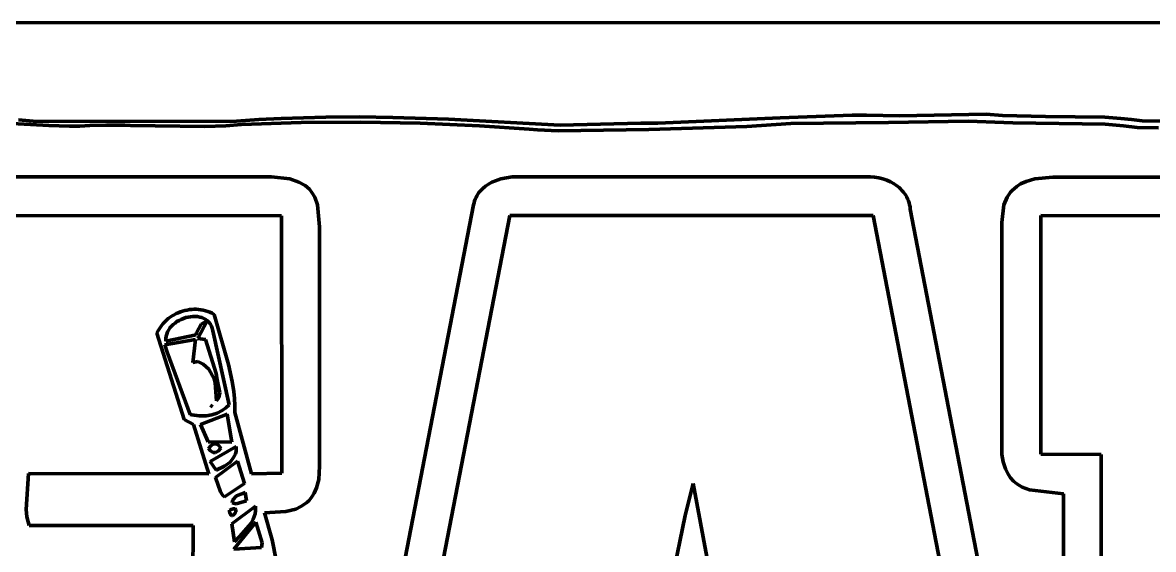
# Model space of a CAD drawing. Header units: millimetres. Extents: x 0 to 10.2, y 0 to 7.
# Drawn here: x 3.749 to 7.286, y 5.378 to 7.028 of the extents above; entities that cross this region are included whole.
import ezdxf

# ---------------------------------------------------------------- set-up
doc = ezdxf.new("R2010")
doc.units = ezdxf.units.MM
doc.layers.add('color#030303ff', color=7, linetype='CONTINUOUS', lineweight=100)
doc.layers.add('color#ffffffff', color=7, linetype='CONTINUOUS', lineweight=100)

msp = doc.modelspace()

# ---------------------------------------------------------------- linework, layer by layer
at = {"layer": 'color#030303ff'}
for p, q in [((3.7365, 6.7238), (3.7822, 6.7192)), ((4.4186, 6.7194), (4.4883, 6.7241)), ((4.4883, 6.7241), (4.5581, 6.7276)), ((4.5581, 6.7276), (4.6279, 6.7301)), ((4.6279, 6.7301), (4.6977, 6.7317)), ((4.6977, 6.7317), (4.8025, 6.7323)), ((4.8025, 6.7323), (4.9073, 6.7311)), ((4.9073, 6.7311), (5.0819, 6.7259)), ((5.0819, 6.7259), (5.4307, 6.707)), ((5.7361, 6.7134), (6.1187, 6.7298)), ((6.1187, 6.7298), (6.3438, 6.7378)), ((6.3438, 6.7378), (6.3889, 6.7379)), ((6.3889, 6.7379), (6.4921, 6.7357)), ((6.4921, 6.7357), (6.7634, 6.7406)), ((6.7634, 6.7406), (6.8138, 6.737)), ((6.8138, 6.737), (6.9486, 6.7342)), ((6.9486, 6.7342), (7.1339, 6.7315)), ((7.1339, 6.7315), (7.1843, 6.7279)), ((7.1843, 6.7279), (7.2178, 6.7244)), ((7.2178, 6.7244), (7.2513, 6.7197)), ((3.8315, 6.7051), (3.6066, 6.7184)), ((3.7822, 6.7192), (4.0119, 6.7183)), ((3.8958, 6.7035), (3.8315, 6.7051)), ((3.928, 6.7038), (3.8958, 6.7035)), ((3.9602, 6.7052), (3.928, 6.7038)), ((4.0092, 6.7065), (3.9602, 6.7052)), ((4.3198, 6.7028), (4.0092, 6.7065)), ((4.0119, 6.7183), (4.0694, 6.7181)), ((4.0694, 6.7181), (4.4186, 6.7194)), ((4.3851, 6.705), (4.3198, 6.7028)), ((4.434, 6.7086), (4.3851, 6.705)), ((4.6202, 6.7147), (4.434, 6.7086)), ((4.8065, 6.7163), (4.6202, 6.7147)), ((4.9928, 6.7131), (4.8065, 6.7163)), ((5.1789, 6.705), (4.9928, 6.7131)), ((5.3338, 6.6944), (5.1789, 6.705)), ((5.3596, 6.6919), (5.3338, 6.6944)), ((5.4241, 6.6887), (5.3596, 6.6919)), ((5.7084, 6.6927), (5.4241, 6.6887)), ((5.4307, 6.707), (5.6834, 6.7128)), ((5.6834, 6.7128), (5.7361, 6.7134)), ((6.0151, 6.7023), (5.7084, 6.6927)), ((6.1523, 6.7121), (6.0151, 6.7023)), ((6.4579, 6.715), (6.1523, 6.7121)), ((6.7065, 6.7192), (6.4579, 6.715)), ((6.8182, 6.7151), (6.7065, 6.7192)), ((6.847, 6.7142), (6.8182, 6.7151)), ((7.1352, 6.7093), (6.847, 6.7142)), ((7.1926, 6.7044), (7.1352, 6.7093)), ((7.2355, 6.6988), (7.1926, 6.7044)), ((7.3027, 6.6978), (7.2355, 6.6988)), ((7.2513, 6.7197), (7.7595, 6.7164)), ((3.3879, 6.5448), (4.528, 6.5451)), ((4.528, 6.5451), (4.5849, 6.5389)), ((5.2632, 6.5422), (5.2809, 6.5444)), ((5.2809, 6.5444), (5.2925, 6.5449)), ((5.2925, 6.5449), (6.3885, 6.5449)), ((6.3885, 6.5449), (6.4014, 6.5451)), ((6.4014, 6.5451), (6.4143, 6.5441)), ((6.4143, 6.5441), (6.4272, 6.542)), ((6.9151, 6.5382), (6.9718, 6.5439)), ((6.9718, 6.5439), (8.6942, 6.5437)), ((4.5849, 6.5389), (4.6139, 6.5286)), ((4.6139, 6.5286), (4.6328, 6.5174)), ((4.6328, 6.5174), (4.6463, 6.506)), ((5.1843, 6.5041), (5.1884, 6.5081)), ((5.1884, 6.5081), (5.1973, 6.5156)), ((5.1973, 6.5156), (5.2071, 6.5221)), ((5.2071, 6.5221), (5.2175, 6.5278)), ((5.2175, 6.5278), (5.2284, 6.5326)), ((5.2284, 6.5326), (5.2455, 6.5383)), ((5.2455, 6.5383), (5.2632, 6.5422)), ((6.4272, 6.542), (6.4399, 6.5388)), ((6.4399, 6.5388), (6.4523, 6.5345)), ((6.4523, 6.5345), (6.4642, 6.5291)), ((6.4642, 6.5291), (6.4754, 6.5226)), ((6.4754, 6.5226), (6.4808, 6.5191)), ((6.4808, 6.5191), (6.4859, 6.5152)), ((6.4859, 6.5152), (6.4908, 6.5111)), ((6.4908, 6.5111), (6.4955, 6.5068)), ((6.845, 6.5019), (6.8518, 6.5088)), ((6.8518, 6.5088), (6.8591, 6.5149)), ((6.8591, 6.5149), (6.8708, 6.5226)), ((6.8708, 6.5226), (6.8878, 6.5305)), ((6.8878, 6.5305), (6.9151, 6.5382)), ((4.6463, 6.506), (4.6545, 6.4959)), ((4.6545, 6.4959), (4.6631, 6.4811)), ((4.6631, 6.4811), (4.6718, 6.457)), ((5.163, 6.4693), (5.1651, 6.4749)), ((5.1651, 6.4749), (5.1676, 6.4804)), ((5.1676, 6.4804), (5.1703, 6.4856)), ((5.1703, 6.4856), (5.1734, 6.4906)), ((5.1734, 6.4906), (5.1767, 6.4953)), ((5.1767, 6.4953), (5.1804, 6.4998)), ((5.1804, 6.4998), (5.1843, 6.5041)), ((6.4955, 6.5068), (6.4999, 6.5022)), ((6.4999, 6.5022), (6.504, 6.4974)), ((6.504, 6.4974), (6.5079, 6.4924)), ((6.5079, 6.4924), (6.5114, 6.4871)), ((6.5114, 6.4871), (6.5146, 6.4816)), ((6.5146, 6.4816), (6.5175, 6.4758)), ((6.5175, 6.4758), (6.5199, 6.4699)), ((6.8189, 6.4575), (6.8291, 6.4813)), ((6.8291, 6.4813), (6.8398, 6.4964)), ((6.8398, 6.4964), (6.845, 6.5019)), ((4.6718, 6.457), (4.6785, 6.3886)), ((4.894, 5.0817), (5.1599, 6.4571)), ((5.1599, 6.4571), (5.1613, 6.4633)), ((5.1613, 6.4633), (5.163, 6.4693)), ((6.5199, 6.4699), (6.522, 6.4637)), ((6.522, 6.4637), (6.5237, 6.4574)), ((6.5237, 6.4574), (6.525, 6.4508)), ((6.525, 6.4508), (6.5259, 6.444)), ((6.5259, 6.444), (6.9115, 4.4392)), ((6.8119, 6.4022), (6.8189, 6.4575)), ((4.5593, 6.4232), (3.2691, 6.424)), ((4.5602, 5.6171), (4.5593, 6.4232)), ((5.2734, 6.4238), (5.0206, 5.1181)), ((6.4098, 6.4239), (5.2734, 6.4238)), ((6.7888, 4.4514), (6.4098, 6.4239)), ((6.8118, 5.6944), (6.8119, 6.4022)), ((8.7245, 6.4216), (6.9346, 6.4234)), ((6.9346, 6.4234), (6.9346, 5.6763)), ((4.6785, 6.3886), (4.6784, 5.639)), ((4.2295, 6.1165), (4.2361, 6.1195)), ((4.2361, 6.1195), (4.2428, 6.1221)), ((4.2428, 6.1221), (4.2497, 6.1244)), ((4.2497, 6.1244), (4.2567, 6.1263)), ((4.2567, 6.1263), (4.2638, 6.1279)), ((4.2638, 6.1279), (4.271, 6.129)), ((4.271, 6.129), (4.2782, 6.1297)), ((4.2782, 6.1297), (4.2855, 6.1301)), ((4.2855, 6.1301), (4.2927, 6.1301)), ((4.2927, 6.1301), (4.3, 6.1296)), ((4.3, 6.1296), (4.3072, 6.1287)), ((4.3072, 6.1287), (4.3144, 6.1274)), ((4.3144, 6.1274), (4.3215, 6.1257)), ((4.3215, 6.1257), (4.3286, 6.1235)), ((4.3286, 6.1235), (4.3355, 6.1209)), ((4.3355, 6.1209), (4.3423, 6.1178)), ((4.1845, 6.0803), (4.1892, 6.086)), ((4.1892, 6.086), (4.1942, 6.0913)), ((4.1942, 6.0913), (4.1994, 6.0963)), ((4.1994, 6.0963), (4.205, 6.101)), ((4.205, 6.101), (4.2108, 6.1054)), ((4.2108, 6.1054), (4.2168, 6.1094)), ((4.2168, 6.1094), (4.2231, 6.1131)), ((4.2261, 6.0872), (4.2203, 6.0824)), ((4.2231, 6.1131), (4.2295, 6.1165)), ((4.2323, 6.0915), (4.2261, 6.0872)), ((4.2388, 6.0954), (4.2323, 6.0915)), ((4.2457, 6.0987), (4.2388, 6.0954)), ((4.2528, 6.1016), (4.2457, 6.0987)), ((4.2601, 6.104), (4.2528, 6.1016)), ((4.2674, 6.1058), (4.2601, 6.104)), ((4.2748, 6.107), (4.2674, 6.1058)), ((4.2822, 6.1077), (4.2748, 6.107)), ((4.2895, 6.1078), (4.2822, 6.1077)), ((4.2966, 6.1072), (4.2895, 6.1078)), ((4.2936, 6.056), (4.3084, 6.0833)), ((4.3035, 6.106), (4.2966, 6.1072)), ((4.3268, 6.0935), (4.2978, 6.039)), ((4.3101, 6.1041), (4.3035, 6.106)), ((4.3084, 6.0833), (4.3268, 6.0935)), ((4.3164, 6.1016), (4.3101, 6.1041)), ((4.3222, 6.0983), (4.3164, 6.1016)), ((4.3276, 6.0943), (4.3222, 6.0983)), ((4.3324, 6.0896), (4.3276, 6.0943)), ((4.3366, 6.084), (4.3324, 6.0896)), ((4.3401, 6.0777), (4.3366, 6.084)), ((4.3423, 6.1178), (4.349, 6.1142)), ((4.349, 6.1142), (4.3937, 5.9575)), ((4.1693, 6.0549), (4.1725, 6.0617)), ((4.2543, 5.7846), (4.1693, 6.0549)), ((4.1725, 6.0617), (4.1762, 6.0682)), ((4.1762, 6.0682), (4.1802, 6.0744)), ((4.1802, 6.0744), (4.1845, 6.0803)), ((4.1978, 6.0308), (4.2925, 6.0497)), ((4.2004, 6.0527), (4.1986, 6.0457)), ((4.203, 6.0593), (4.2004, 6.0527)), ((4.2063, 6.0657), (4.203, 6.0593)), ((4.2104, 6.0716), (4.2063, 6.0657)), ((4.2151, 6.0772), (4.2104, 6.0716)), ((4.2203, 6.0824), (4.2151, 6.0772)), ((4.2925, 6.0497), (4.2936, 6.056)), ((4.3428, 6.0706), (4.3401, 6.0777)), ((4.3447, 6.0627), (4.3428, 6.0706)), ((4.3956, 5.8309), (4.3447, 6.0627)), ((4.2903, 6.0357), (4.1941, 6.0192)), ((4.1941, 6.0192), (4.2018, 5.9964)), ((4.1986, 6.0457), (4.1977, 6.0384)), ((4.1977, 6.0384), (4.1978, 6.0308)), ((4.2819, 5.9631), (4.2903, 6.0357)), ((4.2978, 6.039), (4.3216, 6.0358)), ((4.3216, 6.0358), (4.355, 5.9289)), ((4.2018, 5.9964), (4.274, 5.8005)), ((4.2974, 5.9671), (4.2819, 5.9631)), ((4.3145, 5.9584), (4.2974, 5.9671)), ((4.3322, 5.9422), (4.3145, 5.9584)), ((4.3482, 5.9127), (4.3322, 5.9422)), ((4.3937, 5.9575), (4.405, 5.9045)), ((4.3518, 5.9004), (4.3482, 5.9127)), ((4.355, 5.9289), (4.3574, 5.914)), ((4.3574, 5.914), (4.3659, 5.8683)), ((4.3562, 5.8431), (4.3518, 5.9004)), ((4.405, 5.9045), (4.4098, 5.8724)), ((4.4098, 5.8724), (4.4119, 5.8509)), ((4.3601, 5.8484), (4.3562, 5.8431)), ((4.3629, 5.8539), (4.3601, 5.8484)), ((4.3647, 5.8596), (4.3629, 5.8539)), ((4.3659, 5.8683), (4.3647, 5.8596)), ((4.4119, 5.8509), (4.4131, 5.8293)), ((4.274, 5.8005), (4.2785, 5.7994)), ((4.3894, 5.8014), (4.3053, 5.7691)), ((4.3368, 5.83), (4.3433, 5.8244)), ((4.3433, 5.8244), (4.3368, 5.83)), ((4.3413, 5.7996), (4.3581, 5.8052)), ((4.3581, 5.8052), (4.3739, 5.8134)), ((4.3739, 5.8134), (4.3851, 5.8214)), ((4.3851, 5.8214), (4.3956, 5.8309)), ((4.404, 5.7142), (4.3894, 5.8014)), ((4.4131, 5.8293), (4.4131, 5.8075)), ((4.4131, 5.8075), (4.4654, 5.6149)), ((4.2841, 5.7693), (4.2543, 5.7846)), ((4.2785, 5.7994), (4.3014, 5.7962)), ((4.3322, 5.6153), (4.2841, 5.7693)), ((4.3014, 5.7962), (4.3238, 5.7965)), ((4.3053, 5.7691), (4.3295, 5.7155)), ((4.3238, 5.7965), (4.3413, 5.7996)), ((4.3295, 5.7155), (4.404, 5.7142)), ((4.3393, 5.7041), (4.3312, 5.6947)), ((4.3312, 5.6947), (4.3374, 5.6867)), ((4.4177, 5.7005), (4.3365, 5.6537)), ((4.3473, 5.7087), (4.3393, 5.7041)), ((4.3551, 5.7085), (4.3473, 5.7087)), ((4.3628, 5.7034), (4.3551, 5.7085)), ((4.3608, 5.686), (4.3691, 5.6955)), ((4.3691, 5.6955), (4.3628, 5.7034)), ((4.4178, 5.6926), (4.4177, 5.7005)), ((6.8123, 5.6759), (6.8118, 5.6944)), ((4.3374, 5.6867), (4.345, 5.6815)), ((4.345, 5.6815), (4.3528, 5.6813)), ((4.3528, 5.6813), (4.3608, 5.686)), ((4.3982, 5.652), (4.4074, 5.6626)), ((4.4074, 5.6626), (4.4126, 5.6716)), ((4.4126, 5.6716), (4.4152, 5.6781)), ((4.4152, 5.6781), (4.4169, 5.6851)), ((4.4169, 5.6851), (4.4178, 5.6926)), ((6.816, 5.6528), (6.8123, 5.6759)), ((6.9346, 5.6763), (7.1224, 5.676)), ((7.1224, 5.676), (7.1223, 4.3171)), ((4.3365, 5.6537), (4.3546, 5.6268)), ((4.422, 5.6546), (4.353, 5.6035)), ((4.3546, 5.6268), (4.381, 5.6391)), ((4.381, 5.6391), (4.3982, 5.652)), ((4.4431, 5.5845), (4.422, 5.6546)), ((4.6784, 5.639), (4.6755, 5.5977)), ((6.8232, 5.6306), (6.816, 5.6528)), ((6.8317, 5.6141), (6.8232, 5.6306)), ((3.7606, 5.5031), (3.768, 5.6164)), ((3.768, 5.6164), (4.3322, 5.6153)), ((4.353, 5.6035), (4.3682, 5.5587)), ((4.4654, 5.6149), (4.5602, 5.6171)), ((4.6755, 5.5977), (4.6685, 5.5709)), ((6.8395, 5.6027), (6.8317, 5.6141)), ((6.8488, 5.5924), (6.8395, 5.6027)), ((6.8595, 5.5833), (6.8488, 5.5924)), ((4.3682, 5.5587), (4.3756, 5.5473)), ((4.381, 5.5428), (4.4431, 5.5845)), ((4.446, 5.5562), (4.4187, 5.5461)), ((4.4497, 5.5309), (4.446, 5.5562)), ((4.661, 5.5542), (4.6539, 5.5426)), ((4.6685, 5.5709), (4.661, 5.5542)), ((5.8217, 5.4849), (5.8463, 5.5843)), ((5.8463, 5.5843), (5.901, 5.2932)), ((6.8674, 5.5781), (6.8595, 5.5833)), ((6.8762, 5.5737), (6.8674, 5.5781)), ((6.899, 5.5653), (6.8762, 5.5737)), ((7.0053, 5.5522), (6.899, 5.5653)), ((4.3756, 5.5473), (4.381, 5.5428)), ((4.4071, 5.5334), (4.4046, 5.5246)), ((4.4046, 5.5246), (4.4178, 5.5207)), ((4.4187, 5.5461), (4.4071, 5.5334)), ((4.4178, 5.5207), (4.4497, 5.5309)), ((4.6315, 5.5195), (4.6199, 5.5122)), ((4.6387, 5.5255), (4.6315, 5.5195)), ((4.6453, 5.5319), (4.6387, 5.5255)), ((4.6539, 5.5426), (4.6453, 5.5319)), ((7.0052, 4.4196), (7.0053, 5.5522)), ((3.7631, 5.4808), (3.7606, 5.5031)), ((4.4008, 5.503), (4.3965, 5.5011)), ((4.3965, 5.5011), (4.3968, 5.4967)), ((4.3968, 5.4967), (4.3974, 5.493)), ((4.3974, 5.493), (4.3982, 5.4901)), ((4.3982, 5.4901), (4.3992, 5.4879)), ((4.3992, 5.4879), (4.4004, 5.4862)), ((4.4004, 5.4862), (4.4017, 5.4852)), ((4.4045, 5.5044), (4.4008, 5.503)), ((4.4017, 5.4852), (4.4031, 5.4846)), ((4.4031, 5.4846), (4.4046, 5.4845)), ((4.4779, 5.5138), (4.4036, 5.4587)), ((4.4077, 5.5052), (4.4045, 5.5044)), ((4.4046, 5.4845), (4.4061, 5.4848)), ((4.4061, 5.4848), (4.4076, 5.4855)), ((4.4076, 5.4855), (4.4091, 5.4866)), ((4.4103, 5.5055), (4.4077, 5.5052)), ((4.4091, 5.4866), (4.4132, 5.491)), ((4.4124, 5.5054), (4.4103, 5.5055)), ((4.414, 5.5049), (4.4124, 5.5054)), ((4.4132, 5.491), (4.416, 5.4964)), ((4.4153, 5.504), (4.414, 5.5049)), ((4.4161, 5.5029), (4.4153, 5.504)), ((4.416, 5.4964), (4.4166, 5.4999)), ((4.4165, 5.5015), (4.4161, 5.5029)), ((4.4166, 5.4999), (4.4165, 5.5015)), ((4.4739, 5.4812), (4.4764, 5.49)), ((4.4764, 5.49), (4.4779, 5.4992)), ((4.4782, 5.5088), (4.4779, 5.5138)), ((4.4779, 5.4992), (4.4782, 5.5039)), ((4.4782, 5.5039), (4.4782, 5.5088)), ((4.5732, 5.497), (4.5056, 5.4928)), ((4.5056, 5.4928), (4.5298, 5.4081)), ((4.6036, 5.5048), (4.5732, 5.497)), ((4.6199, 5.5122), (4.6036, 5.5048)), ((5.7168, 4.9766), (5.8217, 5.4849)), ((3.7667, 5.4644), (3.7631, 5.4808)), ((3.77, 5.4537), (3.7667, 5.4644)), ((4.2824, 5.4531), (3.77, 5.4537)), ((4.2822, 5.0838), (4.2824, 5.4531)), ((4.4036, 5.4587), (4.4117, 5.4017)), ((4.4786, 5.464), (4.4097, 5.3792)), ((4.4274, 5.4183), (4.4638, 5.4609)), ((4.4638, 5.4609), (4.4705, 5.4729)), ((4.4705, 5.4729), (4.4739, 5.4812)), ((4.4985, 5.399), (4.4786, 5.464)), ((4.4117, 5.4017), (4.4274, 5.4183)), ((4.4097, 5.3792), (4.4969, 5.3847)), ((4.4969, 5.3847), (4.4985, 5.399)), ((4.5298, 5.4081), (4.5657, 5.2308))]:
    msp.add_line(p, q, dxfattribs=at)
at = {"layer": 'color#ffffffff'}
for p, q in [((0, 7.0278), (10.2222, 7.0278)), ((3.7822, 6.7192), (3.7365, 6.7238)), ((4.4883, 6.7241), (4.4186, 6.7194)), ((4.5581, 6.7276), (4.4883, 6.7241)), ((4.6279, 6.7301), (4.5581, 6.7276)), ((4.6977, 6.7317), (4.6279, 6.7301)), ((4.8025, 6.7323), (4.6977, 6.7317)), ((4.9073, 6.7311), (4.8025, 6.7323)), ((5.0819, 6.7259), (4.9073, 6.7311)), ((5.4307, 6.707), (5.0819, 6.7259)), ((6.1187, 6.7298), (5.7361, 6.7134)), ((6.3438, 6.7378), (6.1187, 6.7298)), ((6.3889, 6.7379), (6.3438, 6.7378)), ((6.4921, 6.7357), (6.3889, 6.7379)), ((6.7634, 6.7406), (6.4921, 6.7357)), ((6.8138, 6.737), (6.7634, 6.7406)), ((6.9486, 6.7342), (6.8138, 6.737)), ((7.1339, 6.7315), (6.9486, 6.7342)), ((7.1843, 6.7279), (7.1339, 6.7315)), ((7.2178, 6.7244), (7.1843, 6.7279)), ((7.2513, 6.7197), (7.2178, 6.7244)), ((3.6066, 6.7184), (3.8315, 6.7051)), ((4.0119, 6.7183), (3.7822, 6.7192)), ((3.8315, 6.7051), (3.8958, 6.7035)), ((3.8958, 6.7035), (3.928, 6.7038)), ((3.928, 6.7038), (3.9602, 6.7052)), ((3.9602, 6.7052), (4.0092, 6.7065)), ((4.0092, 6.7065), (4.3198, 6.7028)), ((4.0694, 6.7181), (4.0119, 6.7183)), ((4.4186, 6.7194), (4.0694, 6.7181)), ((4.3198, 6.7028), (4.3851, 6.705)), ((4.3851, 6.705), (4.434, 6.7086)), ((4.434, 6.7086), (4.6202, 6.7147)), ((4.6202, 6.7147), (4.8065, 6.7163)), ((4.8065, 6.7163), (4.9928, 6.7131)), ((4.9928, 6.7131), (5.1789, 6.705)), ((5.1789, 6.705), (5.3338, 6.6944)), ((5.3338, 6.6944), (5.3596, 6.6919)), ((5.3596, 6.6919), (5.4241, 6.6887)), ((5.4241, 6.6887), (5.7084, 6.6927)), ((5.6834, 6.7128), (5.4307, 6.707)), ((5.7361, 6.7134), (5.6834, 6.7128)), ((5.7084, 6.6927), (6.0151, 6.7023)), ((6.0151, 6.7023), (6.1523, 6.7121)), ((6.1523, 6.7121), (6.4579, 6.715)), ((6.4579, 6.715), (6.7065, 6.7192)), ((6.7065, 6.7192), (6.8182, 6.7151)), ((6.8182, 6.7151), (6.847, 6.7142)), ((6.847, 6.7142), (7.1352, 6.7093)), ((7.1352, 6.7093), (7.1926, 6.7044)), ((7.1926, 6.7044), (7.2355, 6.6988)), ((7.2355, 6.6988), (7.3027, 6.6978)), ((7.7595, 6.7164), (7.2513, 6.7197)), ((4.528, 6.5451), (3.3879, 6.5448)), ((4.5849, 6.5389), (4.528, 6.5451)), ((5.2809, 6.5444), (5.2632, 6.5422)), ((5.2925, 6.5449), (5.2809, 6.5444)), ((6.3885, 6.5449), (5.2925, 6.5449)), ((6.4014, 6.5451), (6.3885, 6.5449)), ((6.4143, 6.5441), (6.4014, 6.5451)), ((6.4272, 6.542), (6.4143, 6.5441)), ((6.9718, 6.5439), (6.9151, 6.5382)), ((8.6942, 6.5437), (6.9718, 6.5439)), ((4.6139, 6.5286), (4.5849, 6.5389)), ((4.6328, 6.5174), (4.6139, 6.5286)), ((4.6463, 6.506), (4.6328, 6.5174)), ((5.1884, 6.5081), (5.1843, 6.5041)), ((5.1973, 6.5156), (5.1884, 6.5081)), ((5.2071, 6.5221), (5.1973, 6.5156)), ((5.2175, 6.5278), (5.2071, 6.5221)), ((5.2284, 6.5326), (5.2175, 6.5278)), ((5.2455, 6.5383), (5.2284, 6.5326)), ((5.2632, 6.5422), (5.2455, 6.5383)), ((6.4399, 6.5388), (6.4272, 6.542)), ((6.4523, 6.5345), (6.4399, 6.5388)), ((6.4642, 6.5291), (6.4523, 6.5345)), ((6.4754, 6.5226), (6.4642, 6.5291)), ((6.4808, 6.5191), (6.4754, 6.5226)), ((6.4859, 6.5152), (6.4808, 6.5191)), ((6.4908, 6.5111), (6.4859, 6.5152)), ((6.4955, 6.5068), (6.4908, 6.5111)), ((6.8518, 6.5088), (6.845, 6.5019)), ((6.8591, 6.5149), (6.8518, 6.5088)), ((6.8708, 6.5226), (6.8591, 6.5149)), ((6.8878, 6.5305), (6.8708, 6.5226)), ((6.9151, 6.5382), (6.8878, 6.5305)), ((4.6545, 6.4959), (4.6463, 6.506)), ((4.6631, 6.4811), (4.6545, 6.4959)), ((4.6718, 6.457), (4.6631, 6.4811)), ((5.1651, 6.4749), (5.163, 6.4693)), ((5.1676, 6.4804), (5.1651, 6.4749)), ((5.1703, 6.4856), (5.1676, 6.4804)), ((5.1734, 6.4906), (5.1703, 6.4856)), ((5.1767, 6.4953), (5.1734, 6.4906)), ((5.1804, 6.4998), (5.1767, 6.4953)), ((5.1843, 6.5041), (5.1804, 6.4998)), ((6.4999, 6.5022), (6.4955, 6.5068)), ((6.504, 6.4974), (6.4999, 6.5022)), ((6.5079, 6.4924), (6.504, 6.4974)), ((6.5114, 6.4871), (6.5079, 6.4924)), ((6.5146, 6.4816), (6.5114, 6.4871)), ((6.5175, 6.4758), (6.5146, 6.4816)), ((6.5199, 6.4699), (6.5175, 6.4758)), ((6.8291, 6.4813), (6.8189, 6.4575)), ((6.8398, 6.4964), (6.8291, 6.4813)), ((6.845, 6.5019), (6.8398, 6.4964)), ((4.6785, 6.3886), (4.6718, 6.457)), ((5.1599, 6.4571), (4.894, 5.0817)), ((5.1613, 6.4633), (5.1599, 6.4571)), ((5.163, 6.4693), (5.1613, 6.4633)), ((6.522, 6.4637), (6.5199, 6.4699)), ((6.5237, 6.4574), (6.522, 6.4637)), ((6.525, 6.4508), (6.5237, 6.4574)), ((6.5259, 6.444), (6.525, 6.4508)), ((6.9115, 4.4392), (6.5259, 6.444)), ((6.8189, 6.4575), (6.8119, 6.4022)), ((3.2691, 6.424), (4.5593, 6.4232)), ((4.5593, 6.4232), (4.5602, 5.6171)), ((5.0206, 5.1181), (5.2734, 6.4238)), ((5.2734, 6.4238), (6.4098, 6.4239)), ((6.4098, 6.4239), (6.7888, 4.4514)), ((6.8119, 6.4022), (6.8118, 5.6944)), ((6.9346, 5.6763), (6.9346, 6.4234)), ((6.9346, 6.4234), (8.7245, 6.4216)), ((4.6784, 5.639), (4.6785, 6.3886)), ((4.2361, 6.1195), (4.2295, 6.1165)), ((4.2428, 6.1221), (4.2361, 6.1195)), ((4.2497, 6.1244), (4.2428, 6.1221)), ((4.2567, 6.1263), (4.2497, 6.1244)), ((4.2638, 6.1279), (4.2567, 6.1263)), ((4.271, 6.129), (4.2638, 6.1279)), ((4.2782, 6.1297), (4.271, 6.129)), ((4.2855, 6.1301), (4.2782, 6.1297)), ((4.2927, 6.1301), (4.2855, 6.1301)), ((4.3, 6.1296), (4.2927, 6.1301)), ((4.3072, 6.1287), (4.3, 6.1296)), ((4.3144, 6.1274), (4.3072, 6.1287)), ((4.3215, 6.1257), (4.3144, 6.1274)), ((4.3286, 6.1235), (4.3215, 6.1257)), ((4.3355, 6.1209), (4.3286, 6.1235)), ((4.3423, 6.1178), (4.3355, 6.1209)), ((4.1892, 6.086), (4.1845, 6.0803)), ((4.1942, 6.0913), (4.1892, 6.086)), ((4.1994, 6.0963), (4.1942, 6.0913)), ((4.205, 6.101), (4.1994, 6.0963)), ((4.2108, 6.1054), (4.205, 6.101)), ((4.2168, 6.1094), (4.2108, 6.1054)), ((4.2231, 6.1131), (4.2168, 6.1094)), ((4.2203, 6.0824), (4.2261, 6.0872)), ((4.2295, 6.1165), (4.2231, 6.1131)), ((4.2261, 6.0872), (4.2323, 6.0915)), ((4.2323, 6.0915), (4.2388, 6.0954)), ((4.2388, 6.0954), (4.2457, 6.0987)), ((4.2457, 6.0987), (4.2528, 6.1016)), ((4.2528, 6.1016), (4.2601, 6.104)), ((4.2601, 6.104), (4.2674, 6.1058)), ((4.2674, 6.1058), (4.2748, 6.107)), ((4.2748, 6.107), (4.2822, 6.1077)), ((4.2822, 6.1077), (4.2895, 6.1078)), ((4.2895, 6.1078), (4.2966, 6.1072)), ((4.3084, 6.0833), (4.2936, 6.056)), ((4.2966, 6.1072), (4.3035, 6.106)), ((4.2978, 6.039), (4.3268, 6.0935)), ((4.3035, 6.106), (4.3101, 6.1041)), ((4.3268, 6.0935), (4.3084, 6.0833)), ((4.3101, 6.1041), (4.3164, 6.1016)), ((4.3164, 6.1016), (4.3222, 6.0983)), ((4.3222, 6.0983), (4.3276, 6.0943)), ((4.3276, 6.0943), (4.3324, 6.0896)), ((4.3324, 6.0896), (4.3366, 6.084)), ((4.3366, 6.084), (4.3401, 6.0777)), ((4.349, 6.1142), (4.3423, 6.1178)), ((4.3937, 5.9575), (4.349, 6.1142)), ((4.1725, 6.0617), (4.1693, 6.0549)), ((4.1693, 6.0549), (4.2543, 5.7846)), ((4.1762, 6.0682), (4.1725, 6.0617)), ((4.1802, 6.0744), (4.1762, 6.0682)), ((4.1845, 6.0803), (4.1802, 6.0744)), ((4.2925, 6.0497), (4.1978, 6.0308)), ((4.1986, 6.0457), (4.2004, 6.0527)), ((4.2004, 6.0527), (4.203, 6.0593)), ((4.203, 6.0593), (4.2063, 6.0657)), ((4.2063, 6.0657), (4.2104, 6.0716)), ((4.2104, 6.0716), (4.2151, 6.0772)), ((4.2151, 6.0772), (4.2203, 6.0824)), ((4.2936, 6.056), (4.2925, 6.0497)), ((4.3401, 6.0777), (4.3428, 6.0706)), ((4.3428, 6.0706), (4.3447, 6.0627)), ((4.3447, 6.0627), (4.3956, 5.8309)), ((4.1941, 6.0192), (4.2903, 6.0357)), ((4.2018, 5.9964), (4.1941, 6.0192)), ((4.1977, 6.0384), (4.1986, 6.0457)), ((4.1978, 6.0308), (4.1977, 6.0384)), ((4.2903, 6.0357), (4.2819, 5.9631)), ((4.3216, 6.0358), (4.2978, 6.039)), ((4.355, 5.9289), (4.3216, 6.0358)), ((4.274, 5.8005), (4.2018, 5.9964)), ((4.2819, 5.9631), (4.2974, 5.9671)), ((4.2974, 5.9671), (4.3145, 5.9584)), ((4.3145, 5.9584), (4.3322, 5.9422)), ((4.3322, 5.9422), (4.3482, 5.9127)), ((4.405, 5.9045), (4.3937, 5.9575)), ((4.3482, 5.9127), (4.3518, 5.9004)), ((4.3574, 5.914), (4.355, 5.9289)), ((4.3659, 5.8683), (4.3574, 5.914)), ((4.3518, 5.9004), (4.3562, 5.8431)), ((4.4098, 5.8724), (4.405, 5.9045)), ((4.4119, 5.8509), (4.4098, 5.8724)), ((4.3562, 5.8431), (4.3601, 5.8484)), ((4.3601, 5.8484), (4.3629, 5.8539)), ((4.3629, 5.8539), (4.3647, 5.8596)), ((4.3647, 5.8596), (4.3659, 5.8683)), ((4.4131, 5.8293), (4.4119, 5.8509)), ((4.2785, 5.7994), (4.274, 5.8005)), ((4.3053, 5.7691), (4.3894, 5.8014)), ((4.3368, 5.83), (4.3433, 5.8244)), ((4.3433, 5.8244), (4.3368, 5.83)), ((4.3581, 5.8052), (4.3413, 5.7996)), ((4.3739, 5.8134), (4.3581, 5.8052)), ((4.3851, 5.8214), (4.3739, 5.8134)), ((4.3956, 5.8309), (4.3851, 5.8214)), ((4.3894, 5.8014), (4.404, 5.7142)), ((4.4131, 5.8075), (4.4131, 5.8293)), ((4.4654, 5.6149), (4.4131, 5.8075)), ((4.2543, 5.7846), (4.2841, 5.7693)), ((4.3014, 5.7962), (4.2785, 5.7994)), ((4.2841, 5.7693), (4.3322, 5.6153)), ((4.3238, 5.7965), (4.3014, 5.7962)), ((4.3295, 5.7155), (4.3053, 5.7691)), ((4.3413, 5.7996), (4.3238, 5.7965)), ((4.404, 5.7142), (4.3295, 5.7155)), ((4.3312, 5.6947), (4.3393, 5.7041)), ((4.3374, 5.6867), (4.3312, 5.6947)), ((4.3365, 5.6537), (4.4177, 5.7005)), ((4.3393, 5.7041), (4.3473, 5.7087)), ((4.3473, 5.7087), (4.3551, 5.7085)), ((4.3551, 5.7085), (4.3628, 5.7034)), ((4.3691, 5.6955), (4.3608, 5.686)), ((4.3628, 5.7034), (4.3691, 5.6955)), ((4.4177, 5.7005), (4.4178, 5.6926)), ((6.8118, 5.6944), (6.8123, 5.6759)), ((4.345, 5.6815), (4.3374, 5.6867)), ((4.3528, 5.6813), (4.345, 5.6815)), ((4.3608, 5.686), (4.3528, 5.6813)), ((4.4074, 5.6626), (4.3982, 5.652)), ((4.4126, 5.6716), (4.4074, 5.6626)), ((4.4152, 5.6781), (4.4126, 5.6716)), ((4.4169, 5.6851), (4.4152, 5.6781)), ((4.4178, 5.6926), (4.4169, 5.6851)), ((6.8123, 5.6759), (6.816, 5.6528)), ((7.1224, 5.676), (6.9346, 5.6763)), ((7.1223, 4.3171), (7.1224, 5.676)), ((4.3546, 5.6268), (4.3365, 5.6537)), ((4.353, 5.6035), (4.422, 5.6546)), ((4.381, 5.6391), (4.3546, 5.6268)), ((4.3982, 5.652), (4.381, 5.6391)), ((4.422, 5.6546), (4.4431, 5.5845)), ((4.6755, 5.5977), (4.6784, 5.639)), ((6.816, 5.6528), (6.8232, 5.6306)), ((6.8232, 5.6306), (6.8317, 5.6141)), ((3.768, 5.6164), (3.7606, 5.5031)), ((4.3322, 5.6153), (3.768, 5.6164)), ((4.3682, 5.5587), (4.353, 5.6035)), ((4.5602, 5.6171), (4.4654, 5.6149)), ((4.6685, 5.5709), (4.6755, 5.5977)), ((6.8317, 5.6141), (6.8395, 5.6027)), ((6.8395, 5.6027), (6.8488, 5.5924)), ((6.8488, 5.5924), (6.8595, 5.5833)), ((4.3756, 5.5473), (4.3682, 5.5587)), ((4.4431, 5.5845), (4.381, 5.5428)), ((4.4187, 5.5461), (4.446, 5.5562)), ((4.446, 5.5562), (4.4497, 5.5309)), ((4.6539, 5.5426), (4.661, 5.5542)), ((4.661, 5.5542), (4.6685, 5.5709)), ((5.8463, 5.5843), (5.8217, 5.4849)), ((5.901, 5.2932), (5.8463, 5.5843)), ((6.8595, 5.5833), (6.8674, 5.5781)), ((6.8674, 5.5781), (6.8762, 5.5737)), ((6.8762, 5.5737), (6.899, 5.5653)), ((6.899, 5.5653), (7.0053, 5.5522)), ((4.381, 5.5428), (4.3756, 5.5473)), ((4.4046, 5.5246), (4.4071, 5.5334)), ((4.4178, 5.5207), (4.4046, 5.5246)), ((4.4071, 5.5334), (4.4187, 5.5461)), ((4.4497, 5.5309), (4.4178, 5.5207)), ((4.6199, 5.5122), (4.6315, 5.5195)), ((4.6315, 5.5195), (4.6387, 5.5255)), ((4.6387, 5.5255), (4.6453, 5.5319)), ((4.6453, 5.5319), (4.6539, 5.5426)), ((7.0053, 5.5522), (7.0052, 4.4196)), ((3.7606, 5.5031), (3.7631, 5.4808)), ((4.3965, 5.5011), (4.4008, 5.503)), ((4.3968, 5.4967), (4.3965, 5.5011)), ((4.3974, 5.493), (4.3968, 5.4967)), ((4.3982, 5.4901), (4.3974, 5.493)), ((4.3992, 5.4879), (4.3982, 5.4901)), ((4.4004, 5.4862), (4.3992, 5.4879)), ((4.4017, 5.4852), (4.4004, 5.4862)), ((4.4008, 5.503), (4.4045, 5.5044)), ((4.4031, 5.4846), (4.4017, 5.4852)), ((4.4046, 5.4845), (4.4031, 5.4846)), ((4.4036, 5.4587), (4.4779, 5.5138)), ((4.4045, 5.5044), (4.4077, 5.5052)), ((4.4061, 5.4848), (4.4046, 5.4845)), ((4.4076, 5.4855), (4.4061, 5.4848)), ((4.4091, 5.4866), (4.4076, 5.4855)), ((4.4077, 5.5052), (4.4103, 5.5055)), ((4.4132, 5.491), (4.4091, 5.4866)), ((4.4103, 5.5055), (4.4124, 5.5054)), ((4.4124, 5.5054), (4.414, 5.5049)), ((4.416, 5.4964), (4.4132, 5.491)), ((4.414, 5.5049), (4.4153, 5.504)), ((4.4153, 5.504), (4.4161, 5.5029)), ((4.4166, 5.4999), (4.416, 5.4964)), ((4.4161, 5.5029), (4.4165, 5.5015)), ((4.4165, 5.5015), (4.4166, 5.4999)), ((4.4764, 5.49), (4.4739, 5.4812)), ((4.4779, 5.4992), (4.4764, 5.49)), ((4.4779, 5.5138), (4.4782, 5.5088)), ((4.4782, 5.5039), (4.4779, 5.4992)), ((4.4782, 5.5088), (4.4782, 5.5039)), ((4.5056, 5.4928), (4.5732, 5.497)), ((4.5298, 5.4081), (4.5056, 5.4928)), ((4.5732, 5.497), (4.6036, 5.5048)), ((4.6036, 5.5048), (4.6199, 5.5122)), ((5.8217, 5.4849), (5.7168, 4.9766)), ((3.7631, 5.4808), (3.7667, 5.4644)), ((3.7667, 5.4644), (3.77, 5.4537)), ((3.77, 5.4537), (4.2824, 5.4531)), ((4.2824, 5.4531), (4.2822, 5.0838)), ((4.4117, 5.4017), (4.4036, 5.4587)), ((4.4097, 5.3792), (4.4786, 5.464)), ((4.4638, 5.4609), (4.4274, 5.4183)), ((4.4705, 5.4729), (4.4638, 5.4609)), ((4.4739, 5.4812), (4.4705, 5.4729)), ((4.4786, 5.464), (4.4985, 5.399)), ((4.4274, 5.4183), (4.4117, 5.4017)), ((4.4969, 5.3847), (4.4097, 5.3792)), ((4.4985, 5.399), (4.4969, 5.3847)), ((4.5657, 5.2308), (4.5298, 5.4081))]:
    msp.add_line(p, q, dxfattribs=at)

doc.saveas('drawing.dxf')
